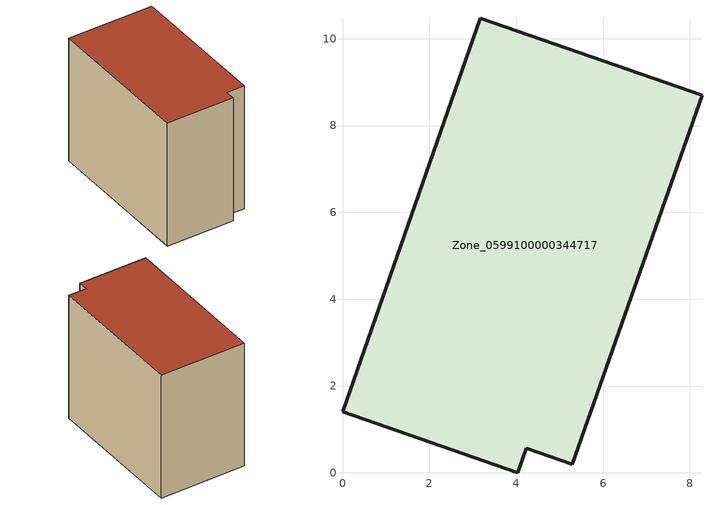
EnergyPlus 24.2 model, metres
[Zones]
Zone_0599100000344717
 floor ground (C_G): 0,1.41 3.17,10.48 8.28,8.7 5.29,0.2 4.23,0.57 4.03,0 z0
 wall outside (C_F): 3.17,10.48 0,1.41 4.03,0 4.23,0.57 5.29,0.2 8.28,8.7 3.17,10.48 z0:8.12
 roof outside (C_R): 8.28,8.7 3.17,10.48 0,1.41 4.03,0 4.23,0.57 5.29,0.2 z8.12
[BUILDING]
Pand.0599100000344717: North Axis=0; Terrain=City; Loads Convergence Tolerance Value=0.04; Temperature Convergence Tolerance Value=0.4; Solar Distribution=FullExterior; Maximum Number of Warmup Days=25; Minimum Number of Warmup Days=1
[Site:Location]
Rotterdam.The.Hague.AP_ZH_NLD Design_Conditions: Latitude=51.96; Longitude=4.45; Time Zone=1; Elevation=-4.5
[SITE:GROUNDTEMPERATURE:BUILDINGSURFACE]
18, 18, 18, 18, 18, 18, 18, 18, 18, 18, 18, 18
[MATERIAL] Thermal Absorptance=0.9; Solar Absorptance=0.7; Visible Absorptance=0.7
Name | Roughness | Thickness | Conductivity | Density | Specific Heat
G.TI.1992-2005 | MediumSmooth | 0.15 | 0.06 | 540 | 1210
F.TI.1992-2005 | Rough | 0.3 | 0.12 | 1920 | 840
R.TI.1992-2005 | MediumRough | 0.2 | 0.08 | 1500 | 1000
[CONSTRUCTION]
C_G: G.TI.1992-2005
C_F: F.TI.1992-2005
C_R: R.TI.1992-2005
[ZONE]
Zone_0599100000344717: Type=1; Multiplier=1; Ceiling Height=Autocalculate; Volume=Autocalculate; Floor Area=autocalculate; Part of Total Floor Area=Yes
[ZONEINFILTRATION:DESIGNFLOWRATE]
Infil_Zone_0599100000344717: Zone or ZoneList or Space or SpaceList=Zone_0599100000344717; Schedule=AlwaysOn; Design Flow Rate Calculation Method=Flow/Area; Flow Rate per Floor Area=0.0015; Constant Term Coefficient=1; Temperature Term Coefficient=0; Velocity Term Coefficient=0; Velocity Squared Term Coefficient=0
[HVACTEMPLATE:ZONE:IDEALLOADSAIRSYSTEM]
Zone_0599100000344717: Maximum Heating Supply Air Temperature=50; Minimum Cooling Supply Air Temperature=13; Maximum Heating Supply Air Humidity Ratio=0.0156; Minimum Cooling Supply Air Humidity Ratio=0.0077; Heating Limit=NoLimit; Cooling Limit=NoLimit; Dehumidification Control Type=ConstantSensibleHeatRatio; Cooling Sensible Heat Ratio=0.7; Dehumidification Setpoint=60; Humidification Control Type=None; Humidification Setpoint=30; Outdoor Air Method=None; Outdoor Air Flow Rate per Person=0.00944; Outdoor Air Flow Rate per Zone Floor Area=0; Outdoor Air Flow Rate per Zone=0; Demand Controlled Ventilation Type=None; Outdoor Air Economizer Type=NoEconomizer; Heat Recovery Type=None; Sensible Heat Recovery Effectiveness=0.7; Latent Heat Recovery Effectiveness=0.65
[ZONECONTROL:THERMOSTAT]
ThermostatControl_Zone_0599100000344717: Zone or ZoneList=Zone_0599100000344717; Control Type Schedule=DualSetpointControlType; Control 1=Thermostat_Zone_0599100000344717; Temperature Difference Between Cutout And Setpoint=0
[THERMOSTATSETPOINT:DUALSETPOINT]
Thermostat_Zone_0599100000344717: Heating Setpoint Temperature Schedule=HeatingSetpoint_Zone_0599100000344717; Cooling Setpoint Temperature Schedule=CoolingSetpoint_Zone_0599100000344717
[SCHEDULE:COMPACT]
HeatingSetpoint_Zone_0599100000344717: Through: 12/31, For: AllDays, Until: 24:00, 21
CoolingSetpoint_Zone_0599100000344717: Through: 12/31, For: AllDays, Until: 24:00, 24
DualSetpointControlType: Through: 12/31, For: AllDays, Until: 24:00, 4
AlwaysOn: Through: 12/31, For: AllDays, Until: 24:00, 1
